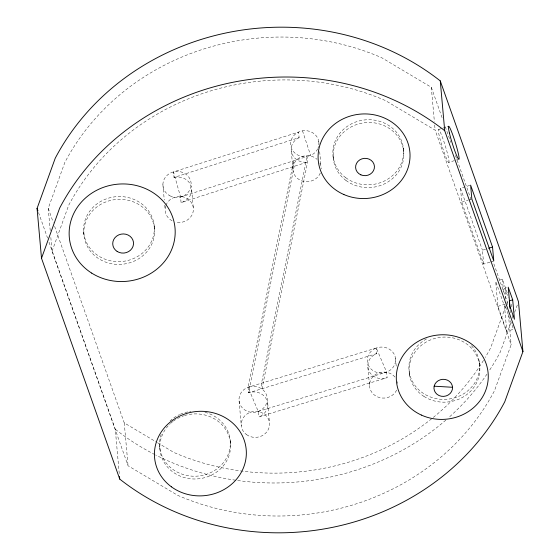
<?xml version="1.0" encoding="UTF-8"?>
<svg xmlns="http://www.w3.org/2000/svg" width="560" height="560" viewBox="0 0 560 560"><rect width="100%" height="100%" fill="white"/><g stroke="black" fill="none" stroke-linecap="round" stroke-linejoin="round"><path stroke-width="0.42" stroke-dasharray="2.8 2.1" d="M317.688 148.855A14.161 13.013 -5.1 0 1 310.632 155.442L307.097 156.471L261.548 383.152L262.038 388.703L307.587 162.029L307.097 156.471A14.161 13.013 -5.1 0 1 291.907 149.198A14.161 13.013 -5.1 0 1 295.827 133.707L298.97 131.873L302.505 130.837A14.161 13.013 -5.1 0 1 318.878 144.746M50.225 230.615L48.237 208.313L64.855 162.407A237.062 217.889 -5.1 0 1 381.675 57.715L431.312 87.283L442.379 118.524M52.066 251.202L68.684 205.289A237.062 217.889 -5.1 0 1 385.497 100.597L435.141 130.165L511.14 344.743L494.522 390.649A237.062 217.889 -5.1 0 1 177.709 495.341L128.065 465.773L52.066 251.202L50.687 235.76M505.533 306.775L490.693 347.767A237.062 217.889 -5.1 0 1 485.261 357.469M506.723 303.499L507.318 301.854L493.045 261.569M510.867 322.805L500.318 351.953A247.772 227.738 -5.1 0 1 489.398 370.496M514.675 312.277L517.314 304.99M299.117 137.627L296.324 139.265A14.161 13.013 -5.1 0 0 292.404 154.756A14.161 13.013 -5.1 0 0 307.587 162.029L181.069 202.58L180.572 197.022L173.502 171.906L298.62 132.076L299.117 137.627L173.999 177.457L173.502 171.906M180.572 197.022L307.097 156.471M438.725 129.423L441.833 128.45M442.61 128.212L448.819 126.266M448.616 162.442A17.374 1.575 72.7 0 0 443.058 139.111A17.374 1.575 72.7 0 0 439.334 136.241A17.374 1.575 72.7 0 0 448.616 162.442L455.602 160.258M456.379 160.013L457.933 159.53M489.895 262.164L483.686 264.103L461.755 202.181L460.509 188.293L469.833 185.381M461.755 202.181L467.964 200.242M468.741 199.997L471.072 199.269M483.686 264.103L482.447 250.215L485.548 249.242M490.672 261.919L493.003 261.191M499.429 280.203L502.418 279.272L507.556 293.783M505.834 299.201L504.854 288.211L507.542 287.371M497.924 306.376L504.651 304.269L513.499 329.259L506.772 331.359L497.924 306.376L495.691 281.372L504.539 306.362L506.772 331.359M504.539 306.362L506.786 305.662M376.292 348.019L248.059 387.282A14.161 13.013 -5.1 0 0 244.265 409.612A14.161 13.013 -5.1 0 0 267.134 401.184A14.161 13.013 -5.1 0 0 248.059 387.282L293.671 160.776L294.168 166.334L248.556 392.833A14.161 13.013 -5.1 0 1 266.847 400.043A14.161 13.013 -5.1 0 1 258.741 416.99L387.114 377.678L386.617 372.127L376.292 348.019A14.161 13.013 -5.1 0 0 372.624 370.37A14.161 13.013 -5.1 0 0 395.444 361.823A14.161 13.013 -5.1 0 0 376.292 348.019L376.782 353.577A14.161 13.013 -5.1 0 0 368.774 370.559A14.161 13.013 -5.1 0 0 387.114 377.678M376.782 353.577L248.556 392.833L248.059 387.282L258.244 411.439L258.741 416.99M258.244 411.439L386.617 372.127M54.642 226.401L124.243 422.891L156.842 442.309M157.584 442.75L173.88 452.459A237.062 217.889 -5.1 0 0 432.348 418.194M504.854 288.211L508.214 297.71M445.291 126.742L450.821 142.366M455.483 155.519L471.205 199.913M460.509 188.293L482.447 250.215M48.237 208.313L53.186 222.292M38.521 212.541L47.572 238.084M49.028 242.207L115.29 429.275L119.35 474.803M302.505 130.837L310.632 155.442M511.273 304.262L511.504 306.845M512.274 315.469L512.659 319.781M510.167 310.177L510.391 312.711M507.318 301.854L507.696 306.145M508.466 314.72L511.14 344.743M502.418 279.272L503.65 293.062M479.122 360.941L479.374 363.72M431.312 87.283L434.378 121.59M434.679 125.02L435.141 130.165M403.452 148.645L403.697 151.424M409.367 372.75L409.612 375.529M395.514 358.428L396.361 367.906M397.593 381.703L397.747 383.425M367.885 367.276L369.621 386.715M333.032 155.89L333.284 158.669M318.759 141.351L319.067 144.802M319.683 151.697L320.992 166.355M291.333 151.515L293.069 170.961M267.722 403.34L269.451 422.779M239.085 400.932L241.318 425.936M230.251 440.916L230.503 443.695M191.681 189.945L193.417 209.384M162.89 184.541L164.276 200.053M164.738 205.226L165.123 209.538M154.252 226.345A35.399 32.536 -5.1 0 1 103.453 258.566A35.399 32.536 -5.1 0 1 99.19 202.377A35.399 32.536 -5.1 0 1 154.252 226.345L154.497 229.124A35.399 32.536 -5.1 0 1 103.698 261.338A35.399 32.536 -5.1 0 1 99.435 205.149A35.399 32.536 -5.1 0 1 154.497 229.124M159.677 446.418L159.922 449.197M124.243 422.891L128.065 465.773M83.671 231.847L83.923 234.619M486.983 374.115A247.772 227.738 -5.1 0 1 448.49 417.802M445.851 420.119A247.772 227.738 -5.1 0 1 155.708 455.028M154.924 454.629A247.772 227.738 -5.1 0 1 115.29 429.275M471.506 345.723A35.399 32.536 -5.1 0 1 465.241 392.756A35.399 32.536 -5.1 0 1 414.652 385.084A35.399 32.536 -5.1 0 1 426.538 338.905M204.988 412.314A35.399 32.536 -5.1 0 1 228.767 452.795A35.399 32.536 -5.1 0 1 184.135 474.81A35.399 32.536 -5.1 0 1 161.42 433.797M169.988 420.959A35.399 32.536 -5.1 0 1 179.564 414.575M180.334 414.232A35.399 32.536 -5.1 0 1 190.841 411.397M165.914 205.352A14.161 13.013 -5.1 0 1 183.645 197.022A14.161 13.013 -5.1 0 1 192.815 213.031A14.161 13.013 -5.1 0 1 175.483 222.061M172.081 220.78A14.161 13.013 -5.1 0 1 165.634 206.164M320.271 173.068A14.161 13.013 -5.1 0 1 300.244 180.173A14.161 13.013 -5.1 0 1 295.68 161.035A14.161 13.013 -5.1 0 1 316.981 159.257M319.921 163.114A14.161 13.013 -5.1 0 1 321.174 168.903M396.648 390.103A14.161 13.013 -5.1 0 1 375.851 396.025A14.161 13.013 -5.1 0 1 373.436 376.236A14.161 13.013 -5.1 0 1 395.073 377.188M184.492 415.569A35.399 32.536 -5.1 0 1 230.531 447.818A35.399 32.536 -5.1 0 1 180.726 476.343A35.399 32.536 -5.1 0 1 170.24 423.738M170.842 423.185A35.399 32.536 -5.1 0 1 172.746 421.61M173.404 421.12A35.399 32.536 -5.1 0 1 183.701 415.821M483.476 360.423A237.062 217.889 -5.1 0 1 433.027 417.641M318.577 146.433A14.161 13.013 -5.1 0 1 318.038 148.071M173.999 177.457A14.161 13.013 -5.1 0 1 191.233 186.571A14.161 13.013 -5.1 0 1 181.069 202.58M345.758 177.709A35.399 32.536 -5.1 0 0 403.137 157.143A35.399 32.536 -5.1 0 0 355.838 121.954A35.399 32.536 -5.1 0 0 345.758 177.709M246.498 434.616A14.161 13.013 -5.1 0 0 269.367 426.181A14.161 13.013 -5.1 0 0 250.292 412.279A14.161 13.013 -5.1 0 0 246.498 434.616M423.997 396.438A35.399 32.536 -5.1 0 0 479.71 372.211A35.399 32.536 -5.1 0 0 429.772 340.228A35.399 32.536 -5.1 0 0 423.997 396.438M346.003 180.488A35.399 32.536 -5.1 0 0 403.382 159.922A35.399 32.536 -5.1 0 0 356.083 124.733A35.399 32.536 -5.1 0 0 346.003 180.488M169.855 195.776A14.161 13.013 -5.1 0 0 191.184 184.387A14.161 13.013 -5.1 0 0 170.072 173.222A14.161 13.013 -5.1 0 0 169.855 195.776"/><path stroke-width="0.84" d="M37.065 208.418L55.237 158.214A247.772 227.738 -5.1 0 1 440.265 80.899L518.49 301.749L522.935 351.582L504.763 401.786A247.772 227.738 -5.1 0 1 119.735 479.101L41.51 258.251L37.065 208.418L37.94 210.896M41.51 258.251L59.682 208.047A247.772 227.738 -5.1 0 1 444.71 130.725L522.935 351.582M488.656 248.269L492.541 247.058L470.61 185.136L471.849 199.024L493.78 260.946L492.541 247.058M512.701 299.824L514.437 319.27L509.95 306.607L508.214 287.161L512.701 299.824L509.334 300.874L510.013 308.483M434.154 386.19L452.529 387.282A9.303 8.547 -5.1 0 1 439.019 395.528A9.303 8.547 -5.1 0 1 438.193 380.744A9.303 8.547 -5.1 0 1 452.529 387.282M440.265 80.899L444.71 130.725M119.504 476.525L119.735 479.101M343.896 194.537A46.011 42.287 -5.1 0 0 409.927 152.663A46.011 42.287 -5.1 0 0 338.352 121.506A46.011 42.287 -5.1 0 0 343.896 194.537M421.365 415.065A46.018 42.294 -5.1 0 0 488.208 374.283A46.018 42.294 -5.1 0 0 417.277 341.915A46.018 42.294 -5.1 0 0 421.365 415.065M91.686 273.098A53.067 48.776 -5.1 0 0 174.986 236.334A53.067 48.776 -5.1 0 0 99.82 188.79A53.067 48.776 -5.1 0 0 91.686 273.098M171.416 486.829A45.997 42.273 -5.1 0 0 245.777 459.641A45.997 42.273 -5.1 0 0 183.974 414.309A45.997 42.273 -5.1 0 0 171.416 486.829M449.428 133.084A17.374 1.575 72.7 0 0 458.71 159.285A17.374 1.575 72.7 0 0 453.152 135.961A17.374 1.575 72.7 0 0 449.428 133.084M117.145 251.44A10.416 9.576 -5.1 0 0 133.497 244.223A10.416 9.576 -5.1 0 0 118.741 234.892A10.416 9.576 -5.1 0 0 117.145 251.44M360.885 174.853A9.429 8.666 -5.1 0 0 374.423 166.271A9.429 8.666 -5.1 0 0 359.751 159.887A9.429 8.666 -5.1 0 0 360.885 174.853"/></g></svg>
